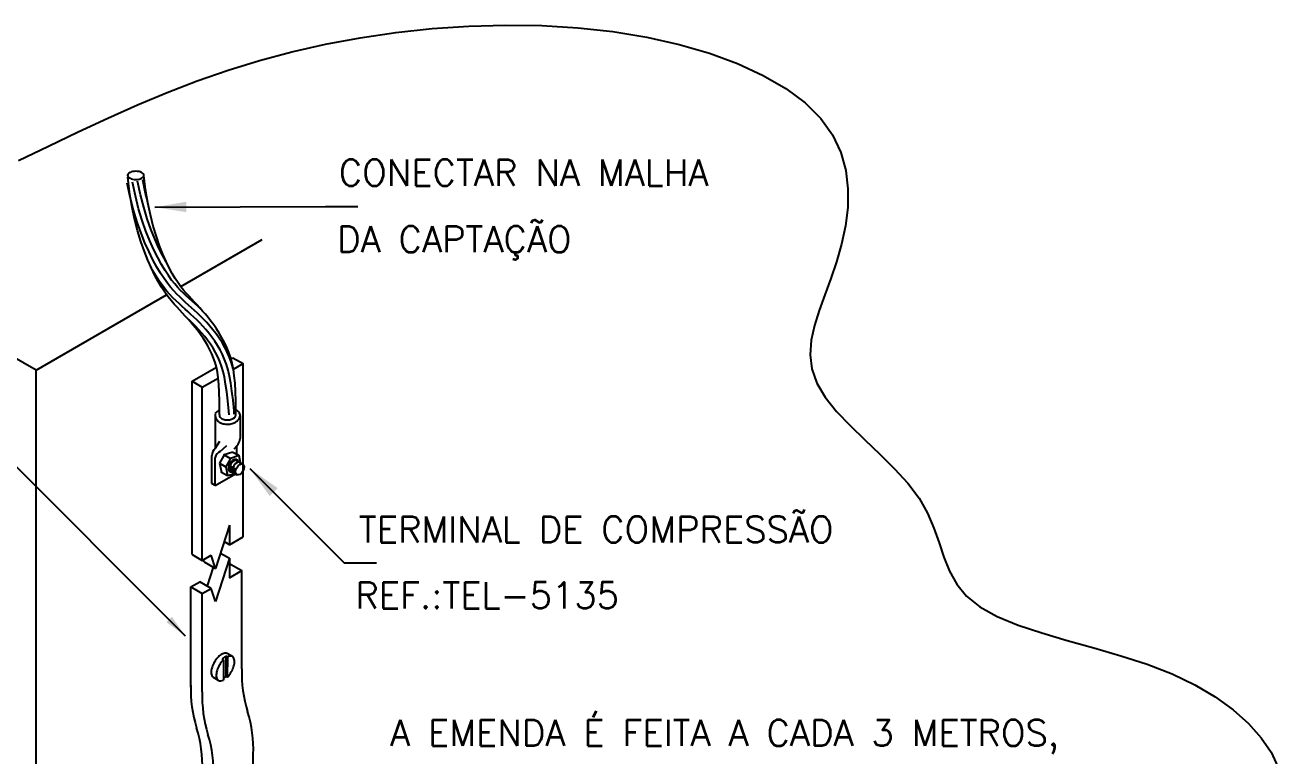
# Model space of a CAD drawing. Header units: millimetres. Extents: x -5068.9 to -5052.3, y -4736.3 to -4715.4.
# Drawn here: x -5063.64 to -5054.02, y -4721 to -4715.39 of the extents above; entities that cross this region are included whole.
import ezdxf

# ---------------------------------------------------------------- set-up
doc = ezdxf.new("R2010")
doc.units = ezdxf.units.MM
doc.header["$LTSCALE"] = 10
doc.layers.add('Termotécnica', color=7, linetype='Continuous')
doc.styles.add('r80', font='romans.shx')

msp = doc.modelspace()

# ---------------------------------------------------------------- linework, layer by layer
at = {"layer": 'Termotécnica', "color": 2, "ltscale": 12.5}
for p, q in [((-5062.6421, -4716.7902), (-5061.3343, -4716.785)), ((-5061.3343, -4716.785), (-5061.0843, -4716.785))]:
    msp.add_line(p, q, dxfattribs=at)
at = {"layer": 'Termotécnica', "color": 3}
for p, q in [((-5062.444, -4717.399), (-5061.8202, -4717.0388)), ((-5063.5553, -4718.0406), (-5065.2407, -4717.0676)), ((-5063.5553, -4718.0406), (-5062.5528, -4717.4618))]:
    msp.add_line(p, q, dxfattribs=at)
at = {"layer": 'Termotécnica', "color": 2}
for p, q in [((-5062.358, -4718.1247), (-5062.1712, -4718.0169)), ((-5062.0592, -4717.9522), (-5062.0454, -4717.9442)), ((-5062.0454, -4717.9442), (-5061.9666, -4717.9897)), ((-5062.0407, -4718.0325), (-5061.9666, -4717.9897)), ((-5061.9666, -4719.3178), (-5061.9666, -4717.9897)), ((-5063.5553, -4725.8398), (-5063.5553, -4718.0406)), ((-5062.2792, -4718.1702), (-5062.1572, -4718.0998)), ((-5062.358, -4719.4528), (-5062.358, -4718.1247)), ((-5062.358, -4718.1247), (-5062.2792, -4718.1702)), ((-5062.2792, -4719.4983), (-5062.2792, -4718.1702)), ((-5062.1801, -4718.3875), (-5062.1801, -4718.6374)), ((-5061.9886, -4718.3875), (-5061.9886, -4718.564)), ((-5062.4069, -4720.08), (-5063.9424, -4718.5446)), ((-5062.0709, -4719.2287), (-5062.1773, -4719.5608)), ((-5062.0709, -4719.2287), (-5062.0709, -4719.378)), ((-5062.1115, -4719.3546), (-5062.1112, -4719.3545)), ((-5062.0709, -4719.378), (-5062.1115, -4719.3546)), ((-5062.0709, -4719.378), (-5061.9666, -4719.3178)), ((-5062.358, -4719.4528), (-5062.2792, -4719.4983)), ((-5062.2792, -4719.4983), (-5062.2111, -4719.459)), ((-5062.1773, -4719.5608), (-5062.2111, -4719.459)), ((-5062.1396, -4719.443), (-5062.0709, -4719.4826)), ((-5062.2648, -4719.5103), (-5062.2705, -4719.4932)), ((-5062.2648, -4719.5103), (-5062.1773, -4719.5608)), ((-5062.1962, -4719.5499), (-5062.2425, -4719.6948)), ((-5062.0709, -4719.4826), (-5062.1773, -4719.8148)), ((-5062.0709, -4719.4826), (-5062.0709, -4719.632)), ((-5062.0709, -4719.5309), (-5062.0628, -4719.5262)), ((-5062.0628, -4719.5262), (-5061.9753, -4719.5768)), ((-5062.0709, -4719.632), (-5061.9753, -4719.5768)), ((-5061.9753, -4720.3304), (-5061.9753, -4719.5768)), ((-5062.3667, -4719.7017), (-5062.2986, -4719.6624)), ((-5062.3667, -4719.7017), (-5062.2792, -4719.7522)), ((-5062.3667, -4720.4553), (-5062.3667, -4719.7017)), ((-5062.2111, -4719.7129), (-5062.2986, -4719.6624)), ((-5062.2792, -4719.7522), (-5062.2111, -4719.7129)), ((-5062.2792, -4720.5058), (-5062.2792, -4719.7522)), ((-5062.1773, -4719.8148), (-5062.2111, -4719.7129)), ((-5062.0978, -4720.2324), (-5062.1273, -4720.2535)), ((-5062.0978, -4720.2324), (-5062.099, -4720.3886)), ((-5062.0865, -4720.239), (-5062.0978, -4720.2324)), ((-5062.0484, -4720.2365), (-5062.0872, -4720.2137)), ((-5062.116, -4720.2601), (-5062.1273, -4720.2535)), ((-5062.116, -4720.2601), (-5062.1172, -4720.4163)), ((-5062.0865, -4720.239), (-5062.0877, -4720.3952)), ((-5062.1554, -4720.4188), (-5062.1942, -4720.396)), ((-5062.099, -4720.3886), (-5062.1171, -4720.4016)), ((-5062.0877, -4720.3952), (-5062.099, -4720.3886)), ((-5062.3667, -4720.4708), (-5062.3667, -4720.4553)), ((-5061.8878, -4721.4476), (-5061.8878, -4720.9857))]:
    msp.add_line(p, q, dxfattribs=at)
at = {"layer": 'Termotécnica', "color": 2, "ltscale": 1.6}
for p, q in [((-5062.1812, -4718.6392), (-5062.144, -4718.5833)), ((-5062.2062, -4718.9101), (-5062.2062, -4718.6939)), ((-5062.1423, -4718.6623), (-5062.0918, -4718.618)), ((-5062.0144, -4718.685), (-5062.0144, -4718.6222)), ((-5062.1806, -4718.9249), (-5062.1806, -4718.7086)), ((-5061.9149, -4718.7933), (-5061.1915, -4719.5168)), ((-5062.1806, -4718.9249), (-5062.0248, -4718.8349)), ((-5062.1806, -4718.9249), (-5062.2062, -4718.9101)), ((-5061.1915, -4719.5168), (-5060.9415, -4719.5168))]:
    msp.add_line(p, q, dxfattribs=at)
at = {"layer": 'Termotécnica', "color": 1, "ltscale": 1.6}
for p, q in [((-5062.1103, -4718.6892), (-5062.1471, -4718.7529)), ((-5062.0443, -4718.6677), (-5062.1103, -4718.6892)), ((-5062.1103, -4718.6892), (-5062.0628, -4718.7167)), ((-5061.9968, -4718.6952), (-5062.0628, -4718.7167)), ((-5062.0443, -4718.6677), (-5061.9968, -4718.6952)), ((-5061.9851, -4718.7501), (-5061.9968, -4718.6952)), ((-5062.1471, -4718.7529), (-5062.0996, -4718.7804)), ((-5062.1471, -4718.7529), (-5062.1327, -4718.8209)), ((-5062.0628, -4718.7167), (-5062.0996, -4718.7804)), ((-5062.0996, -4718.7804), (-5062.0852, -4718.8483)), ((-5062.0306, -4718.7239), (-5061.9673, -4718.7604)), ((-5062.1327, -4718.8209), (-5062.0852, -4718.8483)), ((-5062.0852, -4718.8483), (-5062.0318, -4718.8309)), ((-5062.0772, -4718.8047), (-5062.0139, -4718.8412))]:
    msp.add_line(p, q, dxfattribs=at)
at = {"layer": 'Termotécnica', "color": 1}
msp.add_lwpolyline([(-5063.6895, -4716.4329), (-5063.4591, -4716.3209), (-5063.2312, -4716.2114), (-5063.0045, -4716.106), (-5062.7775, -4716.0056), (-5062.5489, -4715.9107), (-5062.3173, -4715.8219), (-5062.0814, -4715.7398), (-5061.8398, -4715.6649), (-5061.5911, -4715.5979), (-5061.3341, -4715.5393), (-5061.0679, -4715.4898), (-5060.7942, -4715.4498), (-5060.5155, -4715.42), (-5060.234, -4715.4009), (-5059.9522, -4715.3931), (-5059.6723, -4715.3972), (-5059.3968, -4715.4136), (-5059.128, -4715.4431), (-5058.8682, -4715.4858), (-5058.6202, -4715.5415), (-5058.3866, -4715.6093), (-5058.1703, -4715.6887), (-5057.9739, -4715.7791), (-5057.8002, -4715.8796), (-5057.6518, -4715.9898), (-5057.5315, -4716.1089), (-5057.4411, -4716.2361), (-5057.3785, -4716.3698), (-5057.3405, -4716.5081), (-5057.324, -4716.6494), (-5057.3259, -4716.7918), (-5057.3431, -4716.9336), (-5057.3726, -4717.0729), (-5057.4112, -4717.208), (-5057.4556, -4717.3374), (-5057.5016, -4717.4617), (-5057.5447, -4717.5814), (-5057.5807, -4717.6973), (-5057.6049, -4717.8102), (-5057.6131, -4717.9209), (-5057.6008, -4718.0301), (-5057.5636, -4718.1385), (-5057.4989, -4718.2469), (-5057.4115, -4718.3554), (-5057.3078, -4718.4643), (-5057.1946, -4718.5737), (-5057.0784, -4718.684), (-5056.9657, -4718.7951), (-5056.8632, -4718.9074), (-5056.7775, -4719.021), (-5056.7127, -4719.1358), (-5056.6641, -4719.2506), (-5056.6246, -4719.3639), (-5056.5869, -4719.4742), (-5056.544, -4719.58), (-5056.4887, -4719.6798), (-5056.4138, -4719.7721), (-5056.3122, -4719.8553), (-5056.179, -4719.9287), (-5056.0183, -4719.9942), (-5055.8367, -4720.0544), (-5055.6403, -4720.112), (-5055.4357, -4720.1696), (-5055.2292, -4720.2298), (-5055.0272, -4720.2953), (-5054.8361, -4720.3687), (-5054.6614, -4720.4519), (-5054.5048, -4720.5441), (-5054.3672, -4720.6436), (-5054.2494, -4720.7488), (-5054.1524, -4720.8581), (-5054.0768, -4720.97), (-5054.0237, -4721.0828)], dxfattribs=at)
at = {"layer": 'Termotécnica', "color": 3, "ltscale": 1.6}
msp.add_lwpolyline([(-5062.7272, -4716.5456, 0.174532), (-5062.731, -4716.535, 0.104234), (-5062.7455, -4716.5235, 0.065017), (-5062.7644, -4716.5169, 0.051167), (-5062.7897, -4716.5143, 0.051167), (-5062.815, -4716.5169, 0.065017), (-5062.8339, -4716.5235, 0.104234), (-5062.8483, -4716.535, 0.174532), (-5062.8522, -4716.5456, 0.174532), (-5062.8483, -4716.5562, 0.104234), (-5062.8339, -4716.5677, 0.065017), (-5062.815, -4716.5743, 0.051167), (-5062.7897, -4716.5769, 0.051167), (-5062.7644, -4716.5743, 0.065017), (-5062.7455, -4716.5677, 0.104234), (-5062.731, -4716.5562, 0.174532)], format="xyb", close=True, dxfattribs=at)
for points in [[(-5062.1467, -4718.3822), (-5062.1475, -4718.2763), (-5062.1494, -4718.2079), (-5062.1526, -4718.1492), (-5062.1573, -4718.0987), (-5062.1635, -4718.0552), (-5062.1712, -4718.0169), (-5062.1807, -4717.9817), (-5062.1921, -4717.948), (-5062.2054, -4717.9151), (-5062.2205, -4717.883), (-5062.237, -4717.852), (-5062.2547, -4717.8221), (-5062.2733, -4717.7933), (-5062.2925, -4717.7657), (-5062.312, -4717.7395), (-5062.3315, -4717.7148), (-5062.351, -4717.6912), (-5062.3706, -4717.6686), (-5062.3904, -4717.6466), (-5062.4104, -4717.6248), (-5062.4309, -4717.6028), (-5062.4518, -4717.5805), (-5062.4732, -4717.5573), (-5062.4954, -4717.5327), (-5062.5187, -4717.5056), (-5062.5429, -4717.4753), (-5062.5677, -4717.4414), (-5062.5928, -4717.4033), (-5062.6182, -4717.3605), (-5062.644, -4717.3124), (-5062.6701, -4717.2583), (-5062.6968, -4717.1973), (-5062.7237, -4717.1288), (-5062.7502, -4717.0528), (-5062.7754, -4716.9692), (-5062.7989, -4716.8779), (-5062.8198, -4716.779), (-5062.8376, -4716.6724), (-5062.8512, -4716.5607)], [(-5062.0222, -4718.3825), (-5062.022, -4718.3553), (-5062.0226, -4718.2741), (-5062.0245, -4718.2028), (-5062.028, -4718.1399), (-5062.0332, -4718.0841), (-5062.0403, -4718.0341), (-5062.0495, -4717.9883), (-5062.061, -4717.9455), (-5062.0749, -4717.9044), (-5062.0909, -4717.865), (-5062.1087, -4717.8271), (-5062.128, -4717.7909), (-5062.1484, -4717.7564), (-5062.1695, -4717.7236), (-5062.1911, -4717.6926), (-5062.2129, -4717.6635), (-5062.2344, -4717.6362), (-5062.2557, -4717.6105), (-5062.2768, -4717.5861), (-5062.2978, -4717.5626), (-5062.3187, -4717.5399), (-5062.3395, -4717.5176), (-5062.3603, -4717.4954), (-5062.381, -4717.473), (-5062.4017, -4717.4501), (-5062.4225, -4717.4258), (-5062.4436, -4717.3995), (-5062.465, -4717.3701), (-5062.4869, -4717.3369), (-5062.5094, -4717.2991), (-5062.5326, -4717.2557), (-5062.5566, -4717.2061), (-5062.5814, -4717.1494), (-5062.6066, -4717.0854), (-5062.6313, -4717.0142), (-5062.6551, -4716.9355), (-5062.6772, -4716.8494), (-5062.697, -4716.7558), (-5062.7139, -4716.6545), (-5062.7272, -4716.5456)]]:
    msp.add_lwpolyline(points, dxfattribs=at)
at = {"layer": 'Termotécnica', "color": 1, "ltscale": 1.6}
for points in [[(-5062.6997, -4716.7396), (-5062.7138, -4716.6853), (-5062.7359, -4716.5806)], [(-5062.0415, -4718.0284), (-5062.0545, -4717.984), (-5062.0697, -4717.9424), (-5062.0871, -4717.9027), (-5062.1065, -4717.8647), (-5062.1276, -4717.8286), (-5062.1499, -4717.7942), (-5062.1732, -4717.7616), (-5062.1971, -4717.7308), (-5062.2214, -4717.7018), (-5062.2455, -4717.6747), (-5062.2693, -4717.6494), (-5062.2928, -4717.6256), (-5062.316, -4717.6031), (-5062.339, -4717.5816), (-5062.3618, -4717.5608), (-5062.3844, -4717.5404), (-5062.407, -4717.5201), (-5062.4296, -4717.4996), (-5062.4522, -4717.4785), (-5062.4751, -4717.4562), (-5062.4984, -4717.4317), (-5062.5223, -4717.4044), (-5062.547, -4717.3732), (-5062.5727, -4717.3375), (-5062.5996, -4717.2963), (-5062.6278, -4717.2489), (-5062.6575, -4717.1946), (-5062.6881, -4717.1331), (-5062.719, -4717.0643), (-5062.7495, -4716.988), (-5062.7791, -4716.9042), (-5062.807, -4716.8126), (-5062.8326, -4716.7132), (-5062.8554, -4716.6059)], [(-5062.2881, -4717.5735), (-5062.3114, -4717.5517), (-5062.3344, -4717.5306), (-5062.3572, -4717.5101), (-5062.3797, -4717.4899), (-5062.4021, -4717.4696), (-5062.4242, -4717.4491), (-5062.4462, -4717.4276), (-5062.4683, -4717.4043), (-5062.491, -4717.3783), (-5062.5145, -4717.3487), (-5062.5391, -4717.3145), (-5062.5651, -4717.2748), (-5062.5925, -4717.2288), (-5062.6214, -4717.1758), (-5062.6513, -4717.1157), (-5062.6815, -4717.0484), (-5062.7114, -4716.9737), (-5062.7404, -4716.8915), (-5062.7678, -4716.8016), (-5062.793, -4716.7039), (-5062.8156, -4716.5974)], [(-5062.5479, -4717.2242), (-5062.5571, -4717.2086), (-5062.5853, -4717.157), (-5062.6145, -4717.0983), (-5062.6441, -4717.0325), (-5062.6733, -4716.9594), (-5062.7017, -4716.8788), (-5062.7286, -4716.7906), (-5062.7534, -4716.6946), (-5062.7758, -4716.589)], [(-5062.0334, -4718.3777), (-5062.0356, -4718.3508), (-5062.0432, -4718.2706), (-5062.0513, -4718.2007), (-5062.06, -4718.1397), (-5062.0698, -4718.0863), (-5062.0807, -4718.0392), (-5062.0932, -4717.9968), (-5062.1075, -4717.9575), (-5062.1239, -4717.9201), (-5062.1422, -4717.8842), (-5062.1622, -4717.8499), (-5062.1835, -4717.8171), (-5062.2058, -4717.7859), (-5062.2288, -4717.7563), (-5062.2522, -4717.7284), (-5062.2755, -4717.7022), (-5062.2986, -4717.6776), (-5062.3215, -4717.6545), (-5062.3441, -4717.6326), (-5062.3666, -4717.6115), (-5062.3891, -4717.5909), (-5062.4116, -4717.5706), (-5062.4343, -4717.5503), (-5062.4571, -4717.5295), (-5062.4803, -4717.508), (-5062.5041, -4717.4848), (-5062.5285, -4717.4592), (-5062.5536, -4717.4304), (-5062.5795, -4717.3977), (-5062.6063, -4717.3605), (-5062.6341, -4717.3179), (-5062.6632, -4717.2691), (-5062.6743, -4717.2489)], [(-5062.074, -4718.381), (-5062.0762, -4718.3544), (-5062.0837, -4718.2749), (-5062.0916, -4718.2059), (-5062.1002, -4718.1462), (-5062.1096, -4718.0946), (-5062.1201, -4718.0495), (-5062.1319, -4718.0095), (-5062.1453, -4717.9727), (-5062.1607, -4717.9376), (-5062.178, -4717.9037), (-5062.1969, -4717.8712), (-5062.2172, -4717.84), (-5062.2385, -4717.8102), (-5062.2605, -4717.7819), (-5062.283, -4717.755), (-5062.3056, -4717.7296), (-5062.3279, -4717.7059), (-5062.3501, -4717.6834), (-5062.3722, -4717.662), (-5062.3943, -4717.6413), (-5062.4001, -4717.636)]]:
    msp.add_lwpolyline(points, dxfattribs=at)
at = {"layer": 'Termotécnica', "color": 2}
for points in [[(-5062.0872, -4720.2137, 0.174705), (-5062.1059, -4720.2102, 0.104203), (-5062.1351, -4720.2215, 0.064948), (-5062.1609, -4720.2435, 0.051099), (-5062.1863, -4720.2781, 0.051099), (-5062.2041, -4720.3172, 0.064948), (-5062.2108, -4720.3503, 0.104203), (-5062.2064, -4720.3813, 0.174705), (-5062.1942, -4720.396, 0.174705)], [(-5062.0877, -4720.3952, 0.016409), (-5062.0817, -4720.389, 0.051099), (-5062.0563, -4720.3544, 0.051099), (-5062.0384, -4720.3153, 0.064948), (-5062.0318, -4720.2821, 0.104203), (-5062.0362, -4720.2512, 0.174705), (-5062.0484, -4720.2365, 0.174705), (-5062.0671, -4720.233, 0.06738), (-5062.0865, -4720.239, 0.064948)], [(-5062.116, -4720.2601, 0.016409), (-5062.122, -4720.2663, 0.051099), (-5062.1474, -4720.3009, 0.051099), (-5062.1653, -4720.34, 0.064948), (-5062.1719, -4720.3732, 0.104203), (-5062.1676, -4720.4041, 0.174705), (-5062.1554, -4720.4188, 0.174705)], [(-5062.1554, -4720.4188, 0.174705), (-5062.1367, -4720.4223, 0.06738), (-5062.1172, -4720.4163, 0.064948)]]:
    msp.add_lwpolyline(points, format="xyb", dxfattribs=at)
for centre, radius, start, end in [((-5062.1409, -4718.39), 0.041, 98.5392, 159.64852), ((-5062.0305, -4718.3886), 0.0422, 10.01278, 77.80772), ((-5062.1047, -4718.5472), 0.1173, 306.16718, 351.75836), ((-5061.0028, -4720.3673), 0.9732, 177.82513, 197.38281), ((-5061.3942, -4720.4922), 0.9732, 177.82513, 197.38281), ((-5061.3067, -4720.5428), 0.9732, 177.82513, 197.38281), ((-5062.8603, -4720.9488), 0.9732, 357.82513, 17.38281), ((-5063.2517, -4721.0737), 0.9732, 357.82513, 17.38281), ((-5063.1642, -4721.1242), 0.9732, 357.82513, 17.38281)]:
    msp.add_arc(centre, radius, start, end, dxfattribs=at)
at = {"layer": 'Termotécnica', "color": 2, "ltscale": 1.6}
for centre, start, end in [((-5062.1278, -4718.6966), 132.95325, 178.04345), ((-5062.1056, -4718.7316), 117.87277, 162.96298)]:
    msp.add_arc(centre, 0.0784, start, end, dxfattribs=at)
msp.add_ellipse((-5062.0846, -4718.3845), major_axis=(0.0624, 0.0019), ratio=0.579595, start_param=3.023806, end_param=6.283185, dxfattribs=at)
at = {"layer": 'Termotécnica', "color": 1, "ltscale": 1.6}
for centre, major_axis, start_param, end_param in [((-5062.041, -4718.7717), (0.0267, 0.0462), -0.505636, 3.647188), ((-5062.038, -4718.7734), (0.0233, 0.0404), 0.005915, 3.127759), ((-5062.0261, -4718.7803), (0.0233, 0.0404), 1.749489, 3.127759), ((-5062.0143, -4718.7872), (0.0233, 0.0404), 0.005915, 3.127759), ((-5062.0024, -4718.794), (0.0233, 0.0404), 1.748227, 3.127759), ((-5062.0499, -4718.7666), (0.0233, 0.0404), 2.929659, 3.127759)]:
    msp.add_ellipse(centre, major_axis=major_axis, ratio=0.57735, start_param=start_param, end_param=end_param, dxfattribs=at)
msp.add_ellipse((-5061.9905, -4718.8009), major_axis=(-0.0233, -0.0404), ratio=0.57735, dxfattribs=at)
at = {"layer": 'Termotécnica', "color": 2, "ltscale": 1.6}
msp.add_open_spline([(-5062.1794, -4718.3766), (-5062.1798, -4718.3794), (-5062.1804, -4718.3851), (-5062.1798, -4718.3937), (-5062.1779, -4718.402), (-5062.1748, -4718.4099), (-5062.1704, -4718.4175), (-5062.1647, -4718.4247), (-5062.1576, -4718.4315), (-5062.1489, -4718.4379), (-5062.1382, -4718.4437), (-5062.1252, -4718.4486), (-5062.1094, -4718.4524), (-5062.09, -4718.4544), (-5062.0696, -4718.4533), (-5062.0508, -4718.4495), (-5062.0358, -4718.4443), (-5062.0236, -4718.4381), (-5062.0138, -4718.4313), (-5062.0059, -4718.424), (-5061.9997, -4718.4165), (-5061.995, -4718.4087), (-5061.9916, -4718.4006), (-5061.9898, -4718.3932), (-5061.989, -4718.3868), (-5061.989, -4718.3833), (-5061.989, -4718.3815)], degree=3, knots=[6.165399, 6.165399, 6.165399, 6.165399, 6.25737, 6.349341, 6.441312, 6.533283, 6.631551, 6.73767, 6.855349, 6.988358, 7.139882, 7.312727, 7.511118, 7.744299, 8.028723, 8.257074, 8.452484, 8.622545, 8.771168, 8.901233, 9.016324, 9.120515, 9.21761, 9.310805, 9.367792, 9.424778, 9.424778, 9.424778, 9.424778], dxfattribs=at)
at = {"layer": 'Termotécnica', "color": 1, "ltscale": 1.6}
for p in [(-5062.1103, -4718.6892), (-5062.0057, -4718.69), (-5062.1085, -4718.7752), (-5062.1327, -4718.8209), (-5062.0281, -4718.8216)]:
    msp.add_point(p, dxfattribs=at)
at = {"layer": 'Termotécnica', "color": 2, "ltscale": 12.5}
msp.add_solid([(-5062.4015, -4716.7476), (-5062.4007, -4716.8279), (-5062.6421, -4716.7902)], dxfattribs=at)
at = {"layer": 'Termotécnica', "color": 2, "ltscale": 1.6}
msp.add_solid([(-5061.7002, -4718.9446), (-5061.7609, -4719.0061), (-5061.9149, -4718.7933)], dxfattribs=at)
at = {"layer": 'Termotécnica', "color": 2}
msp.add_solid([(-5062.5121, -4719.9307), (-5062.5548, -4719.9729), (-5062.4069, -4720.08)], dxfattribs=at)

# ---------------------------------------------------------------- texts
at = {"layer": 'Termotécnica', "color": 2, "ltscale": 12.5, "style": 'r80'}
for s, p in [('CONECTAR NA MALHA', (-5061.2319, -4716.6249)), ('DA CAPTAÇÃO', (-5061.2445, -4717.1353))]:
    msp.add_text(s, height=0.2, dxfattribs=at).set_placement(p)
at = {"layer": 'Termotécnica', "color": 2, "ltscale": 1.6, "style": 'r80'}
for s, p in [('TERMINAL DE COMPRESSÃO', (-5061.0776, -4719.3612)), ('REF.:TEL-5135', (-5061.1047, -4719.8662))]:
    msp.add_text(s, height=0.2, dxfattribs=at).set_placement(p)
at = {"layer": 'Termotécnica', "color": 2, "style": 'r80'}
msp.add_text('A EMENDA É FEITA A CADA 3 METROS,', height=0.2, dxfattribs=at).set_placement((-5060.8384, -4720.9215))

doc.saveas('drawing.dxf')
